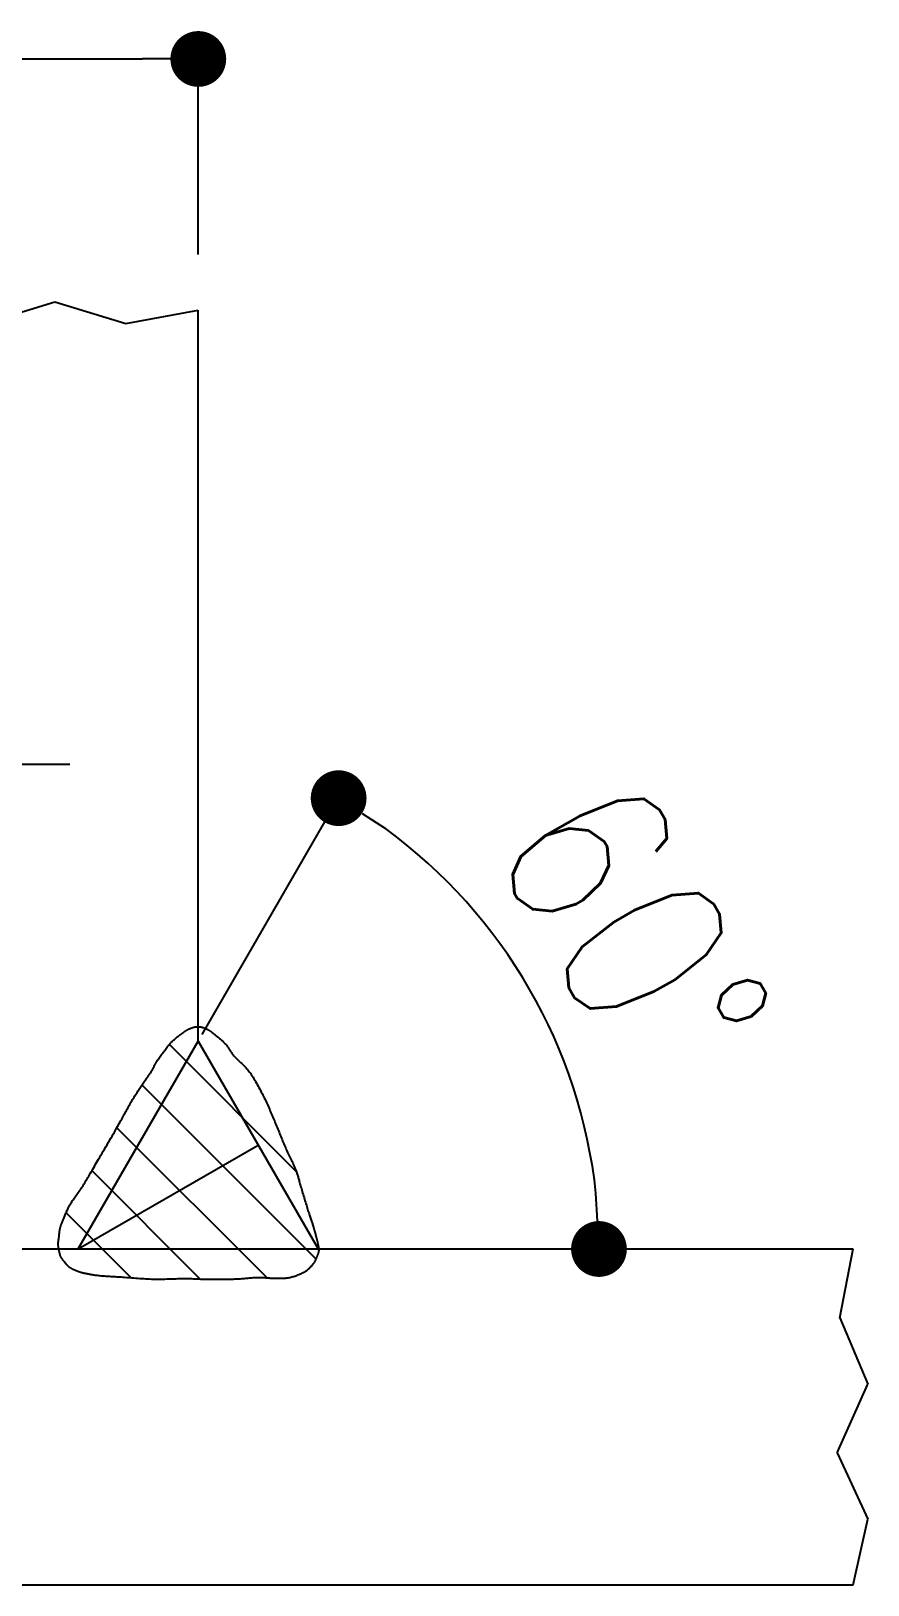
# Model space of a CAD drawing. Header units: millimetres. Extents: x 0 to 29624, y 0 to 14691.
# Drawn here: x 6422 to 6542, y 907.2 to 1130.1 of the extents above; entities that cross this region are included whole.
import ezdxf

# ---------------------------------------------------------------- set-up
doc = ezdxf.new("R2010")
doc.units = ezdxf.units.MM
doc.header["$LTSCALE"] = 5
doc.layers.get('0').update_dxf_attribs({"color": 255})
doc.layers.add('寸法', color=4, linetype='Continuous')
doc.layers.add('金物', color=142, linetype='Continuous')
doc.styles.add('04setumei', font='simplex.shx', dxfattribs={"width": 0.7, "height": 2.5, "bigfont": 'extfont2.shx'})

# ---------------------------------------------------------------- blocks, each defined once
blk = doc.blocks.new('_Dot')
at = {"color": 0, "linetype": 'ByBlock', "lineweight": -2}
blk.add_line((-0.5, 0), (-1, 0), dxfattribs=at)
at = {"color": 0, "linetype": 'ByBlock', "const_width": 0.5}
blk.add_lwpolyline([(-0.25, 0, 1), (0.25, 0, 1)], format="xyb", close=True, dxfattribs=at)

msp = doc.modelspace()

# ---------------------------------------------------------------- linework, layer by layer
at = {"layer": '寸法'}
for p, q in [((6402.346, 1126.063), (6437.973, 1126.063)), ((6445.973, 1098.012), (6445.973, 1126.063)), ((6419.555, 1024.91), (6427.555, 1024.91)), ((6446.531, 986.142), (6466.098, 1020.033)), ((6428.764, 955.368), (6445.973, 985.175)), ((6442.201, 985.117), (6442.262, 985.178)), ((6442.262, 985.178), (6442.32, 985.234)), ((6442.32, 985.234), (6442.377, 985.287)), ((6442.377, 985.287), (6442.432, 985.336)), ((6442.432, 985.336), (6442.484, 985.383)), ((6442.484, 985.383), (6442.537, 985.428)), ((6442.537, 985.428), (6442.589, 985.471)), ((6442.589, 985.471), (6442.64, 985.514)), ((6442.64, 985.514), (6442.692, 985.557)), ((6442.692, 985.557), (6442.744, 985.6)), ((6442.744, 985.6), (6442.797, 985.645)), ((6442.797, 985.645), (6442.851, 985.691)), ((6442.851, 985.691), (6442.905, 985.738)), ((6442.905, 985.738), (6442.959, 985.783)), ((6442.959, 985.783), (6443.014, 985.826)), ((6443.014, 985.826), (6443.067, 985.868)), ((6443.067, 985.868), (6443.12, 985.909)), ((6443.12, 985.909), (6443.173, 985.949)), ((6443.173, 985.949), (6443.225, 985.988)), ((6443.225, 985.988), (6443.276, 986.026)), ((6443.276, 986.026), (6443.327, 986.063)), ((6443.327, 986.063), (6443.378, 986.098)), ((6443.378, 986.098), (6443.427, 986.134)), ((6443.427, 986.134), (6443.476, 986.168)), ((6443.476, 986.168), (6443.525, 986.202)), ((6443.525, 986.202), (6443.572, 986.236)), ((6443.572, 986.236), (6443.618, 986.269)), ((6443.618, 986.269), (6443.664, 986.302)), ((6443.664, 986.302), (6443.709, 986.335)), ((6443.709, 986.335), (6443.751, 986.367)), ((6443.751, 986.367), (6443.792, 986.398)), ((6443.792, 986.398), (6443.83, 986.428)), ((6443.83, 986.428), (6443.867, 986.458)), ((6443.867, 986.458), (6443.903, 986.486)), ((6443.903, 986.486), (6443.937, 986.514)), ((6443.937, 986.514), (6443.971, 986.542)), ((6443.971, 986.542), (6444.005, 986.569)), ((6444.005, 986.569), (6444.038, 986.596)), ((6444.038, 986.596), (6444.072, 986.622)), ((6444.072, 986.622), (6444.107, 986.648)), ((6444.107, 986.648), (6444.143, 986.673)), ((6444.143, 986.673), (6444.181, 986.698)), ((6444.181, 986.698), (6444.22, 986.724)), ((6444.22, 986.724), (6444.261, 986.749)), ((6444.261, 986.749), (6444.305, 986.774)), ((6444.305, 986.774), (6444.352, 986.799)), ((6444.352, 986.799), (6444.402, 986.825)), ((6444.402, 986.825), (6444.455, 986.851)), ((6444.455, 986.851), (6444.512, 986.877)), ((6444.512, 986.877), (6444.571, 986.904)), ((6444.571, 986.904), (6444.632, 986.93)), ((6444.632, 986.93), (6444.694, 986.957)), ((6444.694, 986.957), (6444.757, 986.983)), ((6444.757, 986.983), (6444.822, 987.009)), ((6444.822, 987.009), (6444.886, 987.034)), ((6444.886, 987.034), (6444.95, 987.058)), ((6444.95, 987.058), (6445.013, 987.081)), ((6445.013, 987.081), (6445.075, 987.104)), ((6445.075, 987.104), (6445.136, 987.125)), ((6445.136, 987.125), (6445.194, 987.144)), ((6445.194, 987.144), (6445.25, 987.162)), ((6445.25, 987.162), (6445.303, 987.178)), ((6445.303, 987.178), (6445.353, 987.192)), ((6445.353, 987.192), (6445.399, 987.204)), ((6445.399, 987.204), (6445.444, 987.215)), ((6445.444, 987.215), (6445.487, 987.223)), ((6445.487, 987.223), (6445.528, 987.23)), ((6445.528, 987.23), (6445.567, 987.236)), ((6445.567, 987.236), (6445.605, 987.24)), ((6445.605, 987.24), (6445.642, 987.244)), ((6445.642, 987.244), (6445.678, 987.246)), ((6445.678, 987.246), (6445.712, 987.247)), ((6445.712, 987.247), (6445.747, 987.248)), ((6445.747, 987.248), (6445.78, 987.248)), ((6445.78, 987.248), (6445.812, 987.248)), ((6445.812, 987.248), (6445.845, 987.248)), ((6445.845, 987.248), (6445.876, 987.247)), ((6445.876, 987.247), (6445.909, 987.247)), ((6445.909, 987.247), (6445.941, 987.247)), ((6445.941, 987.247), (6445.973, 987.247)), ((6445.973, 987.247), (6446.004, 987.247)), ((6445.973, 985.175), (6463.182, 955.368)), ((6446.004, 987.247), (6446.035, 987.247)), ((6446.035, 987.247), (6446.065, 987.247)), ((6446.065, 987.247), (6446.094, 987.246)), ((6446.094, 987.246), (6446.122, 987.245)), ((6446.122, 987.245), (6446.149, 987.244)), ((6446.149, 987.244), (6446.177, 987.242)), ((6446.177, 987.242), (6446.204, 987.24)), ((6446.204, 987.24), (6446.23, 987.238)), ((6446.23, 987.238), (6446.257, 987.235)), ((6446.257, 987.235), (6446.283, 987.232)), ((6446.283, 987.232), (6446.31, 987.228)), ((6446.31, 987.228), (6446.337, 987.224)), ((6446.337, 987.224), (6446.364, 987.22)), ((6446.364, 987.22), (6446.392, 987.214)), ((6446.392, 987.214), (6446.42, 987.208)), ((6446.42, 987.208), (6446.449, 987.202)), ((6446.449, 987.202), (6446.478, 987.195)), ((6446.478, 987.195), (6446.508, 987.187)), ((6446.508, 987.187), (6446.538, 987.179)), ((6446.538, 987.179), (6446.568, 987.17)), ((6446.568, 987.17), (6446.598, 987.161)), ((6446.598, 987.161), (6446.628, 987.151)), ((6446.628, 987.151), (6446.659, 987.141)), ((6446.659, 987.141), (6446.689, 987.13)), ((6446.689, 987.13), (6446.719, 987.119)), ((6446.719, 987.119), (6446.75, 987.108)), ((6446.75, 987.108), (6446.781, 987.095)), ((6446.781, 987.095), (6446.812, 987.083)), ((6446.812, 987.083), (6446.844, 987.071)), ((6446.844, 987.071), (6446.875, 987.058)), ((6446.875, 987.058), (6446.906, 987.045)), ((6446.906, 987.045), (6446.937, 987.032)), ((6446.937, 987.032), (6446.969, 987.018)), ((6446.969, 987.018), (6447, 987.005)), ((6447, 987.005), (6447.031, 986.992)), ((6447.031, 986.992), (6447.061, 986.98)), ((6447.061, 986.98), (6447.091, 986.967)), ((6447.091, 986.967), (6447.121, 986.954)), ((6447.121, 986.954), (6447.151, 986.942)), ((6447.151, 986.942), (6447.181, 986.928)), ((6447.181, 986.928), (6447.211, 986.915)), ((6447.211, 986.915), (6447.242, 986.9)), ((6447.242, 986.9), (6447.273, 986.885)), ((6447.273, 986.885), (6447.305, 986.869)), ((6447.305, 986.869), (6447.338, 986.852)), ((6447.338, 986.852), (6447.372, 986.833)), ((6447.372, 986.833), (6447.407, 986.813)), ((6447.407, 986.813), (6447.443, 986.792)), ((6447.443, 986.792), (6447.48, 986.768)), ((6447.48, 986.768), (6447.519, 986.743)), ((6447.519, 986.743), (6447.559, 986.717)), ((6447.559, 986.717), (6447.599, 986.691)), ((6447.599, 986.691), (6447.638, 986.664)), ((6447.638, 986.664), (6447.678, 986.637)), ((6447.678, 986.637), (6447.717, 986.609)), ((6447.717, 986.609), (6447.758, 986.58)), ((6447.758, 986.58), (6447.799, 986.55)), ((6447.799, 986.55), (6447.842, 986.518)), ((6447.842, 986.518), (6447.886, 986.485)), ((6447.886, 986.485), (6447.932, 986.45)), ((6447.932, 986.45), (6447.98, 986.412)), ((6447.98, 986.412), (6448.031, 986.372)), ((6448.031, 986.372), (6448.084, 986.33)), ((6448.084, 986.33), (6448.139, 986.285)), ((6448.139, 986.285), (6448.198, 986.237)), ((6448.198, 986.237), (6448.26, 986.185)), ((6448.26, 986.185), (6448.326, 986.13)), ((6448.326, 986.13), (6448.396, 986.072)), ((6448.396, 986.072), (6448.472, 986.011)), ((6448.472, 986.011), (6448.552, 985.946)), ((6448.552, 985.946), (6448.635, 985.878)), ((6448.635, 985.878), (6448.722, 985.808)), ((6448.722, 985.808), (6448.812, 985.735)), ((6448.812, 985.735), (6448.904, 985.66)), ((6448.904, 985.66), (6448.998, 985.583)), ((6448.998, 985.583), (6449.092, 985.503)), ((6449.092, 985.503), (6449.187, 985.422)), ((6449.187, 985.422), (6449.282, 985.339)), ((6449.282, 985.339), (6449.377, 985.255)), ((6449.377, 985.255), (6449.47, 985.169)), ((6449.47, 985.169), (6449.561, 985.082)), ((6440.395, 982.817), (6440.494, 982.956)), ((6440.494, 982.956), (6440.598, 983.1)), ((6440.598, 983.1), (6440.706, 983.247)), ((6440.706, 983.247), (6440.816, 983.396)), ((6440.816, 983.396), (6440.927, 983.546)), ((6440.927, 983.546), (6441.04, 983.695)), ((6441.04, 983.695), (6441.152, 983.843)), ((6441.152, 983.843), (6441.263, 983.988)), ((6441.263, 983.988), (6441.372, 984.129)), ((6441.372, 984.129), (6441.477, 984.264)), ((6441.477, 984.264), (6441.579, 984.393)), ((6441.579, 984.393), (6441.676, 984.513)), ((6441.676, 984.513), (6441.767, 984.625)), ((6441.767, 984.625), (6441.85, 984.726)), ((6441.83, 984.702), (6460.027, 966.505)), ((6441.85, 984.726), (6441.928, 984.818)), ((6441.928, 984.818), (6442.002, 984.902)), ((6442.002, 984.902), (6442.071, 984.98)), ((6442.071, 984.98), (6442.138, 985.051)), ((6442.138, 985.051), (6442.201, 985.117)), ((6449.561, 985.082), (6449.65, 984.994)), ((6449.65, 984.994), (6449.736, 984.905)), ((6449.736, 984.905), (6449.82, 984.816)), ((6449.82, 984.816), (6449.898, 984.726)), ((6449.898, 984.726), (6449.972, 984.635)), ((6449.972, 984.635), (6450.042, 984.543)), ((6450.042, 984.543), (6450.11, 984.45)), ((6450.11, 984.45), (6450.176, 984.356)), ((6450.176, 984.356), (6450.24, 984.26)), ((6450.24, 984.26), (6450.304, 984.163)), ((6450.304, 984.163), (6450.367, 984.064)), ((6450.367, 984.064), (6450.432, 983.964)), ((6450.432, 983.964), (6450.498, 983.862)), ((6450.498, 983.862), (6450.567, 983.757)), ((6450.567, 983.757), (6450.639, 983.651)), ((6450.639, 983.651), (6450.715, 983.542)), ((6450.715, 983.542), (6450.796, 983.431)), ((6450.796, 983.431), (6450.882, 983.318)), ((6450.882, 983.318), (6450.975, 983.202)), ((6450.975, 983.202), (6451.074, 983.084)), ((6451.074, 983.084), (6451.18, 982.964)), ((6451.18, 982.964), (6451.294, 982.843)), ((6439.14, 980.658), (6439.21, 980.762)), ((6439.21, 980.762), (6439.277, 980.867)), ((6439.277, 980.867), (6439.34, 980.969)), ((6439.34, 980.969), (6439.397, 981.066)), ((6439.397, 981.066), (6439.45, 981.159)), ((6439.45, 981.159), (6439.497, 981.249)), ((6439.497, 981.249), (6439.542, 981.337)), ((6439.542, 981.337), (6439.584, 981.423)), ((6439.584, 981.423), (6439.625, 981.508)), ((6439.625, 981.508), (6439.666, 981.591)), ((6439.666, 981.591), (6439.705, 981.676)), ((6439.705, 981.676), (6439.747, 981.761)), ((6439.747, 981.761), (6439.79, 981.848)), ((6439.79, 981.848), (6439.836, 981.937)), ((6439.836, 981.937), (6439.885, 982.028)), ((6439.885, 982.028), (6439.939, 982.124)), ((6439.939, 982.124), (6439.998, 982.224)), ((6439.998, 982.224), (6440.063, 982.329)), ((6440.063, 982.329), (6440.135, 982.439)), ((6440.135, 982.439), (6440.215, 982.557)), ((6440.215, 982.557), (6440.302, 982.683)), ((6440.302, 982.683), (6440.395, 982.817)), ((6451.294, 982.843), (6451.414, 982.722)), ((6451.414, 982.722), (6451.539, 982.599)), ((6451.539, 982.599), (6451.669, 982.475)), ((6451.669, 982.475), (6451.803, 982.349)), ((6451.803, 982.349), (6451.94, 982.22)), ((6451.94, 982.22), (6452.08, 982.09)), ((6452.08, 982.09), (6452.221, 981.956)), ((6452.221, 981.956), (6452.363, 981.819)), ((6452.363, 981.819), (6452.506, 981.678)), ((6452.506, 981.678), (6452.647, 981.534)), ((6452.647, 981.534), (6452.788, 981.385)), ((6452.788, 981.385), (6452.926, 981.231)), ((6452.926, 981.231), (6453.062, 981.073)), ((6453.062, 981.073), (6453.194, 980.91)), ((6453.194, 980.91), (6453.322, 980.741)), ((6453.322, 980.741), (6453.447, 980.565)), ((6437.502, 978.298), (6437.601, 978.452)), ((6437.601, 978.452), (6437.699, 978.601)), ((6437.699, 978.601), (6437.795, 978.747)), ((6437.795, 978.747), (6437.889, 978.889)), ((6437.889, 978.889), (6437.981, 979.027)), ((6437.896, 978.901), (6462.876, 953.921)), ((6437.981, 979.027), (6438.072, 979.161)), ((6438.072, 979.161), (6438.162, 979.292)), ((6438.162, 979.292), (6438.252, 979.419)), ((6438.252, 979.419), (6438.34, 979.542)), ((6438.34, 979.542), (6438.427, 979.663)), ((6438.427, 979.663), (6438.512, 979.781)), ((6438.512, 979.781), (6438.597, 979.897)), ((6438.597, 979.897), (6438.68, 980.01)), ((6438.68, 980.01), (6438.761, 980.121)), ((6438.761, 980.121), (6438.841, 980.231)), ((6438.841, 980.231), (6438.919, 980.339)), ((6438.919, 980.339), (6438.994, 980.446)), ((6438.994, 980.446), (6439.068, 980.552)), ((6439.068, 980.552), (6439.14, 980.658)), ((6453.447, 980.565), (6453.572, 980.383)), ((6453.572, 980.383), (6453.697, 980.194)), ((6453.697, 980.194), (6453.821, 979.999)), ((6453.821, 979.999), (6453.944, 979.799)), ((6453.944, 979.799), (6454.067, 979.595)), ((6454.067, 979.595), (6454.189, 979.387)), ((6454.189, 979.387), (6454.31, 979.176)), ((6454.31, 979.176), (6454.43, 978.962)), ((6454.43, 978.962), (6454.549, 978.747)), ((6454.549, 978.747), (6454.666, 978.53)), ((6454.666, 978.53), (6454.783, 978.313)), ((6436.14, 976.106), (6436.243, 976.282)), ((6436.243, 976.282), (6436.347, 976.457)), ((6436.347, 976.457), (6436.453, 976.632)), ((6436.453, 976.632), (6436.559, 976.806)), ((6436.559, 976.806), (6436.665, 976.979)), ((6436.665, 976.979), (6436.771, 977.15)), ((6436.771, 977.15), (6436.878, 977.321)), ((6436.878, 977.321), (6436.984, 977.489)), ((6436.984, 977.489), (6437.089, 977.656)), ((6437.089, 977.656), (6437.194, 977.821)), ((6437.194, 977.821), (6437.298, 977.983)), ((6437.298, 977.983), (6437.401, 978.142)), ((6437.401, 978.142), (6437.502, 978.298)), ((6454.783, 978.313), (6454.897, 978.096)), ((6454.897, 978.096), (6455.01, 977.879)), ((6455.01, 977.879), (6455.121, 977.664)), ((6455.121, 977.664), (6455.23, 977.451)), ((6455.23, 977.451), (6455.337, 977.24)), ((6455.337, 977.24), (6455.442, 977.031)), ((6455.442, 977.031), (6455.544, 976.821)), ((6455.544, 976.821), (6455.645, 976.61)), ((6455.645, 976.61), (6455.743, 976.399)), ((6455.743, 976.399), (6455.84, 976.187)), ((6434.878, 973.803), (6434.986, 974.002)), ((6434.986, 974.002), (6435.09, 974.194)), ((6435.09, 974.194), (6435.189, 974.38)), ((6435.189, 974.38), (6435.287, 974.561)), ((6435.287, 974.561), (6435.381, 974.738)), ((6435.381, 974.738), (6435.474, 974.912)), ((6435.474, 974.912), (6435.567, 975.084)), ((6435.567, 975.084), (6435.659, 975.254)), ((6435.659, 975.254), (6435.751, 975.423)), ((6435.751, 975.423), (6435.845, 975.591)), ((6435.845, 975.591), (6435.941, 975.761)), ((6435.941, 975.761), (6436.038, 975.933)), ((6436.038, 975.933), (6436.14, 976.106)), ((6455.84, 976.187), (6455.934, 975.975)), ((6455.934, 975.975), (6456.028, 975.762)), ((6456.028, 975.762), (6456.12, 975.55)), ((6456.12, 975.55), (6456.211, 975.337)), ((6456.211, 975.337), (6456.302, 975.124)), ((6456.302, 975.124), (6456.392, 974.911)), ((6456.392, 974.911), (6456.481, 974.697)), ((6456.481, 974.697), (6456.57, 974.484)), ((6456.57, 974.484), (6456.659, 974.271)), ((6456.659, 974.271), (6456.749, 974.058)), ((6456.749, 974.058), (6456.838, 973.846)), ((6433.605, 971.56), (6433.776, 971.856)), ((6433.776, 971.856), (6433.941, 972.142)), ((6433.941, 972.142), (6434.1, 972.417)), ((6434.1, 972.417), (6434.249, 972.679)), ((6434.249, 972.679), (6434.39, 972.926)), ((6434.298, 972.765), (6455.825, 951.237)), ((6434.39, 972.926), (6434.522, 973.159)), ((6434.522, 973.159), (6434.647, 973.383)), ((6434.647, 973.383), (6434.766, 973.597)), ((6434.766, 973.597), (6434.878, 973.803)), ((6456.838, 973.846), (6456.929, 973.633)), ((6456.929, 973.633), (6457.019, 973.42)), ((6457.019, 973.42), (6457.108, 973.206)), ((6457.108, 973.206), (6457.197, 972.991)), ((6457.197, 972.991), (6457.285, 972.776)), ((6457.285, 972.776), (6457.373, 972.559)), ((6457.373, 972.559), (6457.46, 972.343)), ((6457.46, 972.343), (6457.548, 972.127)), ((6457.548, 972.127), (6457.635, 971.911)), ((6457.635, 971.911), (6457.721, 971.696)), ((6428.764, 955.368), (6454.577, 970.272)), ((6432.346, 969.395), (6432.524, 969.701)), ((6432.524, 969.701), (6432.705, 970.012)), ((6432.705, 970.012), (6432.888, 970.324)), ((6432.888, 970.324), (6433.07, 970.638)), ((6433.07, 970.638), (6433.251, 970.95)), ((6433.251, 970.95), (6433.43, 971.258)), ((6433.43, 971.258), (6433.605, 971.56)), ((6457.721, 971.696), (6457.807, 971.481)), ((6457.807, 971.481), (6457.894, 971.268)), ((6457.894, 971.268), (6457.98, 971.056)), ((6457.98, 971.056), (6458.066, 970.846)), ((6458.066, 970.846), (6458.153, 970.637)), ((6458.153, 970.637), (6458.24, 970.431)), ((6458.24, 970.431), (6458.327, 970.227)), ((6458.327, 970.227), (6458.413, 970.026)), ((6458.413, 970.026), (6458.502, 969.827)), ((6458.502, 969.827), (6458.593, 969.628)), ((6458.593, 969.628), (6458.685, 969.43)), ((6431.113, 967.283), (6431.247, 967.514)), ((6431.247, 967.514), (6431.385, 967.752)), ((6431.385, 967.752), (6431.528, 967.996)), ((6431.528, 967.996), (6431.677, 968.252)), ((6431.677, 968.252), (6431.835, 968.521)), ((6431.835, 968.521), (6432, 968.803)), ((6432, 968.803), (6432.17, 969.095)), ((6432.17, 969.095), (6432.346, 969.395)), ((6458.685, 969.43), (6458.779, 969.232)), ((6458.779, 969.232), (6458.873, 969.036)), ((6458.873, 969.036), (6458.968, 968.842)), ((6458.968, 968.842), (6459.062, 968.648)), ((6459.062, 968.648), (6459.156, 968.457)), ((6459.156, 968.457), (6459.249, 968.267)), ((6459.249, 968.267), (6459.34, 968.08)), ((6459.34, 968.08), (6459.43, 967.895)), ((6459.43, 967.895), (6459.516, 967.712)), ((6459.516, 967.712), (6459.6, 967.532)), ((6459.6, 967.532), (6459.681, 967.355)), ((6459.681, 967.355), (6459.758, 967.182)), ((6429.801, 965.047), (6429.913, 965.233)), ((6429.913, 965.233), (6430.027, 965.422)), ((6430.027, 965.422), (6430.14, 965.613)), ((6430.14, 965.613), (6430.255, 965.807)), ((6430.255, 965.807), (6430.371, 966.005)), ((6430.371, 966.005), (6430.488, 966.207)), ((6430.488, 966.207), (6430.608, 966.412)), ((6430.608, 966.412), (6430.73, 966.622)), ((6430.721, 966.607), (6446.264, 951.064)), ((6430.73, 966.622), (6430.854, 966.837)), ((6430.854, 966.837), (6430.981, 967.057)), ((6430.981, 967.057), (6431.113, 967.283)), ((6459.758, 967.182), (6459.831, 967.011)), ((6459.831, 967.011), (6459.899, 966.844)), ((6459.899, 966.844), (6459.961, 966.683)), ((6459.961, 966.683), (6460.018, 966.529)), ((6460.018, 966.529), (6460.07, 966.382)), ((6460.07, 966.382), (6460.118, 966.241)), ((6460.118, 966.241), (6460.162, 966.104)), ((6460.162, 966.104), (6460.203, 965.97)), ((6460.203, 965.97), (6460.242, 965.839)), ((6460.242, 965.839), (6460.279, 965.709)), ((6460.279, 965.709), (6460.315, 965.578)), ((6460.315, 965.578), (6460.35, 965.447)), ((6460.35, 965.447), (6460.386, 965.313)), ((6460.386, 965.313), (6460.423, 965.177)), ((6460.423, 965.177), (6460.461, 965.035)), ((6428.212, 962.713), (6428.319, 962.863)), ((6428.319, 962.863), (6428.429, 963.015)), ((6428.429, 963.015), (6428.54, 963.168)), ((6428.54, 963.168), (6428.653, 963.323)), ((6428.653, 963.323), (6428.767, 963.481)), ((6428.767, 963.481), (6428.882, 963.642)), ((6428.882, 963.642), (6428.998, 963.806)), ((6428.998, 963.806), (6429.114, 963.973)), ((6429.114, 963.973), (6429.23, 964.144)), ((6429.23, 964.144), (6429.346, 964.319)), ((6429.346, 964.319), (6429.461, 964.498)), ((6429.461, 964.498), (6429.575, 964.68)), ((6429.575, 964.68), (6429.688, 964.863)), ((6429.688, 964.863), (6429.801, 965.047)), ((6460.461, 965.035), (6460.501, 964.888)), ((6460.501, 964.888), (6460.544, 964.735)), ((6460.544, 964.735), (6460.591, 964.574)), ((6460.591, 964.574), (6460.641, 964.404)), ((6460.641, 964.404), (6460.696, 964.224)), ((6460.696, 964.224), (6460.753, 964.034)), ((6460.753, 964.034), (6460.813, 963.835)), ((6460.813, 963.835), (6460.875, 963.629)), ((6460.875, 963.629), (6460.939, 963.418)), ((6460.939, 963.418), (6461.004, 963.202)), ((6461.004, 963.202), (6461.07, 962.982)), ((6461.07, 962.982), (6461.137, 962.761)), ((6427, 960.523), (6427.06, 960.664)), ((6427.06, 960.664), (6427.122, 960.807)), ((6427.122, 960.807), (6427.187, 960.951)), ((6427.187, 960.951), (6427.254, 961.097)), ((6427.254, 961.097), (6427.324, 961.244)), ((6427.324, 961.244), (6427.398, 961.392)), ((6427.398, 961.392), (6427.474, 961.539)), ((6427.474, 961.539), (6427.553, 961.687)), ((6427.553, 961.687), (6427.636, 961.833)), ((6427.636, 961.833), (6427.722, 961.979)), ((6427.722, 961.979), (6427.813, 962.125)), ((6427.813, 962.125), (6427.908, 962.271)), ((6427.908, 962.271), (6428.006, 962.418)), ((6428.006, 962.418), (6428.108, 962.565)), ((6428.108, 962.565), (6428.212, 962.713)), ((6461.137, 962.761), (6461.203, 962.539)), ((6461.203, 962.539), (6461.27, 962.318)), ((6461.27, 962.318), (6461.336, 962.098)), ((6461.336, 962.098), (6461.402, 961.883)), ((6461.402, 961.883), (6461.466, 961.672)), ((6461.466, 961.672), (6461.528, 961.467)), ((6461.528, 961.467), (6461.589, 961.27)), ((6461.589, 961.27), (6461.647, 961.081)), ((6461.647, 961.081), (6461.702, 960.903)), ((6461.702, 960.903), (6461.756, 960.732)), ((6461.756, 960.732), (6461.809, 960.565)), ((6426.167, 958.336), (6426.184, 958.404)), ((6426.184, 958.404), (6426.203, 958.47)), ((6426.203, 958.47), (6426.221, 958.535)), ((6426.221, 958.535), (6426.241, 958.599)), ((6426.241, 958.599), (6426.261, 958.664)), ((6426.261, 958.664), (6426.282, 958.728)), ((6426.282, 958.728), (6426.305, 958.794)), ((6426.305, 958.794), (6426.329, 958.861)), ((6426.329, 958.861), (6426.355, 958.931)), ((6426.355, 958.931), (6426.382, 959.003)), ((6426.382, 959.003), (6426.412, 959.079)), ((6426.412, 959.079), (6426.443, 959.158)), ((6426.443, 959.158), (6426.477, 959.243)), ((6426.477, 959.243), (6426.514, 959.332)), ((6426.514, 959.332), (6426.553, 959.427)), ((6426.553, 959.427), (6426.595, 959.529)), ((6426.595, 959.529), (6426.64, 959.636)), ((6426.64, 959.636), (6426.686, 959.75)), ((6426.686, 959.75), (6426.733, 959.869)), ((6426.733, 959.869), (6426.783, 959.992)), ((6426.783, 959.992), (6426.834, 960.119)), ((6426.834, 960.119), (6426.887, 960.251)), ((6426.887, 960.251), (6426.942, 960.385)), ((6426.942, 960.385), (6427, 960.523)), ((6427.021, 960.572), (6436.347, 951.246)), ((6461.809, 960.565), (6461.861, 960.401)), ((6461.861, 960.401), (6461.913, 960.242)), ((6461.913, 960.242), (6461.963, 960.087)), ((6461.963, 960.087), (6462.013, 959.935)), ((6462.013, 959.935), (6462.061, 959.787)), ((6462.061, 959.787), (6462.109, 959.643)), ((6462.109, 959.643), (6462.155, 959.503)), ((6462.155, 959.503), (6462.201, 959.367)), ((6462.201, 959.367), (6462.244, 959.235)), ((6462.244, 959.235), (6462.287, 959.107)), ((6462.287, 959.107), (6462.327, 958.982)), ((6462.327, 958.982), (6462.367, 958.861)), ((6462.367, 958.861), (6462.405, 958.744)), ((6462.405, 958.744), (6462.44, 958.631)), ((6462.44, 958.631), (6462.475, 958.521)), ((6462.475, 958.521), (6462.506, 958.418)), ((6462.506, 958.418), (6462.536, 958.32)), ((6425.874, 956.153), (6425.883, 956.228)), ((6425.883, 956.228), (6425.892, 956.304)), ((6425.892, 956.304), (6425.902, 956.382)), ((6425.902, 956.382), (6425.913, 956.46)), ((6425.913, 956.46), (6425.925, 956.538)), ((6425.925, 956.538), (6425.936, 956.617)), ((6425.936, 956.617), (6425.948, 956.696)), ((6425.948, 956.696), (6425.959, 956.774)), ((6425.959, 956.774), (6425.971, 956.851)), ((6425.971, 956.851), (6425.981, 956.928)), ((6425.981, 956.928), (6425.992, 957.002)), ((6425.992, 957.002), (6426.001, 957.076)), ((6426.001, 957.076), (6426.009, 957.147)), ((6426.009, 957.147), (6426.016, 957.219)), ((6426.016, 957.219), (6426.023, 957.289)), ((6426.023, 957.289), (6426.029, 957.359)), ((6426.029, 957.359), (6426.035, 957.429)), ((6426.035, 957.429), (6426.041, 957.498)), ((6426.041, 957.498), (6426.047, 957.567)), ((6426.047, 957.567), (6426.053, 957.636)), ((6426.053, 957.636), (6426.06, 957.705)), ((6426.06, 957.705), (6426.067, 957.774)), ((6426.067, 957.774), (6426.075, 957.843)), ((6426.075, 957.843), (6426.084, 957.912)), ((6426.084, 957.912), (6426.094, 957.981)), ((6426.094, 957.981), (6426.105, 958.052)), ((6426.105, 958.052), (6426.118, 958.122)), ((6426.118, 958.122), (6426.133, 958.193)), ((6426.133, 958.193), (6426.149, 958.265)), ((6426.149, 958.265), (6426.167, 958.336)), ((6462.536, 958.32), (6462.563, 958.228)), ((6462.563, 958.228), (6462.588, 958.142)), ((6462.588, 958.142), (6462.612, 958.06)), ((6462.612, 958.06), (6462.634, 957.983)), ((6462.634, 957.983), (6462.655, 957.909)), ((6462.655, 957.909), (6462.674, 957.839)), ((6462.674, 957.839), (6462.693, 957.77)), ((6462.693, 957.77), (6462.71, 957.704)), ((6462.71, 957.704), (6462.728, 957.639)), ((6462.728, 957.639), (6462.745, 957.575)), ((6462.745, 957.575), (6462.761, 957.511)), ((6462.761, 957.511), (6462.778, 957.447)), ((6462.778, 957.447), (6462.795, 957.382)), ((6462.795, 957.382), (6462.812, 957.316)), ((6462.812, 957.316), (6462.83, 957.247)), ((6462.83, 957.247), (6462.848, 957.177)), ((6462.848, 957.177), (6462.866, 957.108)), ((6462.866, 957.108), (6462.884, 957.039)), ((6462.884, 957.039), (6462.901, 956.97)), ((6462.901, 956.97), (6462.918, 956.902)), ((6462.918, 956.902), (6462.935, 956.834)), ((6462.935, 956.834), (6462.952, 956.767)), ((6462.952, 956.767), (6462.968, 956.7)), ((6462.968, 956.7), (6462.984, 956.635)), ((6462.984, 956.635), (6462.999, 956.57)), ((6462.999, 956.57), (6463.015, 956.506)), ((6463.015, 956.506), (6463.03, 956.444)), ((6463.03, 956.444), (6463.044, 956.382)), ((6463.044, 956.382), (6463.058, 956.322)), ((6463.058, 956.322), (6463.072, 956.264)), ((6463.072, 956.264), (6463.084, 956.206)), ((6463.084, 956.206), (6463.097, 956.151)), ((6425.852, 955.812), (6425.853, 955.875)), ((6425.852, 955.812), (6425.853, 955.752)), ((6425.853, 955.875), (6425.856, 955.941)), ((6425.853, 955.752), (6425.855, 955.695)), ((6425.855, 955.695), (6425.859, 955.64)), ((6425.856, 955.941), (6425.86, 956.009)), ((6425.859, 955.64), (6425.865, 955.587)), ((6425.86, 956.009), (6425.867, 956.08)), ((6425.865, 955.587), (6425.872, 955.537)), ((6425.867, 956.08), (6425.874, 956.153)), ((6425.872, 955.537), (6425.88, 955.488)), ((6425.88, 955.488), (6425.888, 955.44)), ((6425.888, 955.44), (6425.898, 955.393)), ((6425.898, 955.393), (6425.908, 955.348)), ((6425.908, 955.348), (6425.919, 955.303)), ((6425.919, 955.303), (6425.931, 955.259)), ((6425.931, 955.259), (6425.942, 955.216)), ((6425.942, 955.216), (6425.954, 955.172)), ((6425.954, 955.172), (6425.966, 955.128)), ((6425.966, 955.128), (6425.978, 955.084)), ((6425.978, 955.084), (6425.989, 955.04)), ((6425.989, 955.04), (6426.001, 954.994)), ((6426.001, 954.994), (6426.011, 954.949)), ((6426.011, 954.949), (6426.021, 954.904)), ((6426.021, 954.904), (6426.03, 954.861)), ((6426.03, 954.861), (6426.039, 954.818)), ((6426.039, 954.818), (6426.047, 954.775)), ((6426.047, 954.775), (6426.056, 954.732)), ((6426.056, 954.732), (6426.065, 954.69)), ((6426.065, 954.69), (6426.075, 954.648)), ((6426.075, 954.648), (6426.085, 954.606)), ((6426.085, 954.606), (6426.097, 954.564)), ((6426.097, 954.564), (6426.109, 954.521)), ((6426.109, 954.521), (6426.123, 954.478)), ((6426.123, 954.478), (6426.139, 954.435)), ((6426.139, 954.435), (6426.157, 954.39)), ((6426.157, 954.39), (6426.176, 954.345)), ((6426.176, 954.345), (6426.199, 954.299)), ((6426.199, 954.299), (6426.223, 954.251)), ((6426.223, 954.251), (6426.252, 954.202)), ((6426.252, 954.202), (6426.282, 954.151)), ((6426.282, 954.151), (6426.316, 954.099)), ((6426.316, 954.099), (6426.352, 954.045)), ((6426.352, 954.045), (6426.39, 953.99)), ((6426.39, 953.99), (6426.43, 953.935)), ((6426.43, 953.935), (6426.471, 953.88)), ((6462.869, 953.905), (6462.89, 953.958)), ((6462.89, 953.958), (6462.91, 954.01)), ((6462.91, 954.01), (6462.929, 954.061)), ((6462.929, 954.061), (6462.949, 954.11)), ((6462.949, 954.11), (6462.968, 954.159)), ((6462.968, 954.159), (6462.987, 954.207)), ((6462.987, 954.207), (6463.007, 954.254)), ((6463.007, 954.254), (6463.028, 954.3)), ((6463.028, 954.3), (6463.048, 954.344)), ((6463.048, 954.344), (6463.066, 954.388)), ((6463.066, 954.388), (6463.084, 954.43)), ((6463.084, 954.43), (6463.102, 954.471)), ((6463.097, 956.151), (6463.109, 956.096)), ((6463.102, 954.471), (6463.118, 954.511)), ((6463.109, 956.096), (6463.12, 956.043)), ((6463.118, 954.511), (6463.133, 954.551)), ((6463.12, 956.043), (6463.132, 955.991)), ((6463.132, 955.991), (6463.143, 955.941)), ((6463.133, 954.551), (6463.148, 954.589)), ((6463.143, 955.941), (6463.154, 955.891)), ((6463.148, 954.589), (6463.162, 954.627)), ((6463.154, 955.891), (6463.163, 955.843)), ((6463.162, 954.627), (6463.176, 954.664)), ((6463.163, 955.843), (6463.174, 955.795)), ((6463.174, 955.795), (6463.183, 955.749)), ((6463.176, 954.664), (6463.188, 954.7)), ((6463.183, 955.749), (6463.192, 955.704)), ((6463.188, 954.7), (6463.199, 954.736)), ((6463.192, 955.704), (6463.2, 955.66)), ((6463.199, 954.736), (6463.21, 954.77)), ((6463.2, 955.66), (6463.208, 955.617)), ((6463.208, 955.617), (6463.216, 955.575)), ((6463.21, 954.77), (6463.22, 954.805)), ((6463.216, 955.575), (6463.223, 955.534)), ((6463.22, 954.805), (6463.229, 954.839)), ((6463.223, 955.534), (6463.229, 955.494)), ((6463.229, 955.494), (6463.235, 955.455)), ((6463.229, 954.839), (6463.237, 954.873)), ((6463.235, 955.455), (6463.24, 955.417)), ((6463.237, 954.873), (6463.245, 954.906)), ((6463.24, 955.417), (6463.245, 955.38)), ((6463.245, 955.38), (6463.249, 955.345)), ((6463.245, 954.906), (6463.251, 954.938)), ((6463.249, 955.345), (6463.253, 955.312)), ((6463.251, 954.938), (6463.257, 954.968)), ((6463.253, 955.312), (6463.257, 955.281)), ((6463.257, 955.281), (6463.26, 955.252)), ((6463.257, 954.968), (6463.261, 954.997)), ((6463.26, 955.252), (6463.263, 955.224)), ((6463.261, 954.997), (6463.264, 955.023)), ((6463.263, 955.224), (6463.265, 955.198)), ((6463.264, 955.023), (6463.267, 955.049)), ((6463.265, 955.198), (6463.267, 955.173)), ((6463.267, 955.173), (6463.268, 955.148)), ((6463.267, 955.049), (6463.268, 955.075)), ((6463.268, 955.148), (6463.269, 955.123)), ((6463.268, 955.075), (6463.269, 955.099)), ((6463.269, 955.099), (6463.269, 955.123)), ((6426.471, 953.88), (6426.514, 953.824)), ((6426.514, 953.824), (6426.557, 953.768)), ((6426.557, 953.768), (6426.6, 953.712)), ((6426.6, 953.712), (6426.644, 953.658)), ((6426.644, 953.658), (6426.688, 953.604)), ((6426.688, 953.604), (6426.731, 953.552)), ((6426.731, 953.552), (6426.773, 953.5)), ((6426.773, 953.5), (6426.815, 953.451)), ((6426.815, 953.451), (6426.855, 953.404)), ((6426.855, 953.404), (6426.893, 953.359)), ((6426.893, 953.359), (6426.929, 953.316)), ((6426.929, 953.316), (6426.964, 953.275)), ((6426.964, 953.275), (6426.998, 953.234)), ((6426.998, 953.234), (6427.031, 953.195)), ((6427.031, 953.195), (6427.064, 953.158)), ((6427.064, 953.158), (6427.096, 953.121)), ((6427.096, 953.121), (6427.128, 953.085)), ((6427.128, 953.085), (6427.16, 953.051)), ((6427.16, 953.051), (6427.192, 953.017)), ((6427.192, 953.017), (6427.225, 952.984)), ((6427.225, 952.984), (6427.259, 952.951)), ((6427.259, 952.951), (6427.293, 952.919)), ((6427.293, 952.919), (6427.328, 952.888)), ((6427.328, 952.888), (6427.366, 952.856)), ((6427.366, 952.856), (6427.404, 952.826)), ((6427.404, 952.826), (6427.445, 952.795)), ((6427.445, 952.795), (6427.487, 952.764)), ((6427.487, 952.764), (6427.531, 952.734)), ((6427.531, 952.734), (6427.577, 952.705)), ((6427.577, 952.705), (6427.624, 952.676)), ((6427.624, 952.676), (6427.672, 952.648)), ((6427.672, 952.648), (6427.721, 952.62)), ((6427.721, 952.62), (6427.771, 952.593)), ((6427.771, 952.593), (6427.822, 952.566)), ((6427.822, 952.566), (6427.874, 952.54)), ((6427.874, 952.54), (6427.928, 952.514)), ((6427.928, 952.514), (6427.981, 952.489)), ((6427.981, 952.489), (6428.036, 952.464)), ((6428.036, 952.464), (6428.092, 952.439)), ((6428.092, 952.439), (6428.148, 952.415)), ((6428.148, 952.415), (6428.205, 952.391)), ((6428.205, 952.391), (6428.262, 952.367)), ((6428.262, 952.367), (6428.321, 952.342)), ((6428.321, 952.342), (6428.379, 952.318)), ((6428.379, 952.318), (6428.437, 952.294)), ((6428.437, 952.294), (6428.494, 952.271)), ((6428.494, 952.271), (6428.549, 952.248)), ((6428.549, 952.248), (6428.604, 952.226)), ((6428.604, 952.226), (6428.659, 952.203)), ((6428.659, 952.203), (6428.714, 952.182)), ((6428.714, 952.182), (6428.771, 952.16)), ((6428.771, 952.16), (6428.828, 952.138)), ((6428.828, 952.138), (6428.888, 952.117)), ((6428.888, 952.117), (6428.95, 952.096)), ((6428.95, 952.096), (6429.015, 952.075)), ((6429.015, 952.075), (6429.083, 952.054)), ((6429.083, 952.054), (6429.156, 952.032)), ((6429.156, 952.032), (6429.233, 952.011)), ((6429.233, 952.011), (6429.314, 951.99)), ((6429.314, 951.99), (6429.401, 951.968)), ((6429.401, 951.968), (6429.494, 951.946)), ((6429.494, 951.946), (6429.592, 951.924)), ((6429.592, 951.924), (6429.693, 951.902)), ((6429.693, 951.902), (6429.798, 951.879)), ((6429.798, 951.879), (6429.907, 951.856)), ((6429.907, 951.856), (6430.018, 951.833)), ((6430.018, 951.833), (6430.133, 951.809)), ((6430.133, 951.809), (6430.252, 951.786)), ((6430.252, 951.786), (6430.375, 951.763)), ((6430.375, 951.763), (6430.501, 951.74)), ((6430.501, 951.74), (6430.631, 951.717)), ((6430.631, 951.717), (6430.765, 951.695)), ((6460.231, 951.642), (6460.367, 951.698)), ((6460.367, 951.698), (6460.501, 951.755)), ((6460.501, 951.755), (6460.632, 951.813)), ((6460.632, 951.813), (6460.76, 951.873)), ((6460.76, 951.873), (6460.884, 951.933)), ((6460.884, 951.933), (6461.003, 951.994)), ((6461.003, 951.994), (6461.118, 952.054)), ((6461.118, 952.054), (6461.227, 952.115)), ((6461.227, 952.115), (6461.331, 952.175)), ((6461.331, 952.175), (6461.43, 952.237)), ((6461.43, 952.237), (6461.524, 952.3)), ((6461.524, 952.3), (6461.614, 952.366)), ((6461.614, 952.366), (6461.7, 952.433)), ((6461.7, 952.433), (6461.783, 952.502)), ((6461.783, 952.502), (6461.862, 952.572)), ((6461.862, 952.572), (6461.937, 952.643)), ((6461.937, 952.643), (6462.01, 952.715)), ((6462.01, 952.715), (6462.08, 952.787)), ((6462.08, 952.787), (6462.146, 952.858)), ((6462.146, 952.858), (6462.21, 952.929)), ((6462.21, 952.929), (6462.271, 953)), ((6462.271, 953), (6462.329, 953.069)), ((6462.329, 953.069), (6462.386, 953.137)), ((6462.386, 953.137), (6462.44, 953.204)), ((6462.44, 953.204), (6462.492, 953.269)), ((6462.492, 953.269), (6462.542, 953.331)), ((6462.542, 953.331), (6462.589, 953.392)), ((6462.589, 953.392), (6462.632, 953.452)), ((6462.632, 953.452), (6462.672, 953.511)), ((6462.672, 953.511), (6462.708, 953.57)), ((6462.708, 953.57), (6462.741, 953.628)), ((6462.741, 953.628), (6462.771, 953.685)), ((6462.771, 953.685), (6462.798, 953.741)), ((6462.798, 953.741), (6462.824, 953.797)), ((6462.824, 953.797), (6462.847, 953.851)), ((6462.847, 953.851), (6462.869, 953.905)), ((6430.765, 951.695), (6430.903, 951.673)), ((6430.903, 951.673), (6431.044, 951.652)), ((6431.044, 951.652), (6431.19, 951.632)), ((6431.19, 951.632), (6431.339, 951.612)), ((6431.339, 951.612), (6431.493, 951.593)), ((6431.493, 951.593), (6431.65, 951.575)), ((6431.65, 951.575), (6431.811, 951.558)), ((6431.811, 951.558), (6431.976, 951.542)), ((6431.976, 951.542), (6432.143, 951.528)), ((6432.143, 951.528), (6432.315, 951.514)), ((6432.315, 951.514), (6432.49, 951.501)), ((6432.49, 951.501), (6432.668, 951.488)), ((6432.668, 951.488), (6432.851, 951.476)), ((6432.851, 951.476), (6433.037, 951.464)), ((6433.037, 951.464), (6433.228, 951.453)), ((6433.228, 951.453), (6433.423, 951.442)), ((6433.423, 951.442), (6433.623, 951.43)), ((6433.623, 951.43), (6433.827, 951.418)), ((6433.827, 951.418), (6434.036, 951.406)), ((6434.036, 951.406), (6434.249, 951.394)), ((6434.249, 951.394), (6434.468, 951.381)), ((6434.468, 951.381), (6434.692, 951.367)), ((6434.692, 951.367), (6434.921, 951.352)), ((6434.921, 951.352), (6435.157, 951.336)), ((6435.157, 951.336), (6435.402, 951.318)), ((6435.402, 951.318), (6435.655, 951.299)), ((6435.655, 951.299), (6435.915, 951.279)), ((6435.915, 951.279), (6436.181, 951.259)), ((6436.181, 951.259), (6436.452, 951.237)), ((6436.452, 951.237), (6436.727, 951.216)), ((6436.727, 951.216), (6437.006, 951.195)), ((6437.006, 951.195), (6437.287, 951.174)), ((6437.287, 951.174), (6437.57, 951.154)), ((6437.57, 951.154), (6437.855, 951.135)), ((6437.855, 951.135), (6438.139, 951.117)), ((6438.139, 951.117), (6438.422, 951.101)), ((6438.422, 951.101), (6438.704, 951.086)), ((6438.704, 951.086), (6438.983, 951.073)), ((6438.983, 951.073), (6439.259, 951.062)), ((6439.259, 951.062), (6439.53, 951.054)), ((6439.53, 951.054), (6439.8, 951.049)), ((6439.8, 951.049), (6440.071, 951.047)), ((6440.071, 951.047), (6440.345, 951.048)), ((6440.345, 951.048), (6440.619, 951.05)), ((6440.619, 951.05), (6440.894, 951.055)), ((6440.894, 951.055), (6441.168, 951.061)), ((6441.168, 951.061), (6441.442, 951.068)), ((6441.442, 951.068), (6441.715, 951.076)), ((6441.715, 951.076), (6441.988, 951.084)), ((6441.988, 951.084), (6442.258, 951.093)), ((6442.258, 951.093), (6442.526, 951.101)), ((6442.526, 951.101), (6442.792, 951.109)), ((6442.792, 951.109), (6443.054, 951.116)), ((6443.054, 951.116), (6443.313, 951.122)), ((6443.313, 951.122), (6443.568, 951.126)), ((6443.568, 951.126), (6443.819, 951.129)), ((6443.819, 951.129), (6444.064, 951.129)), ((6444.064, 951.129), (6444.305, 951.127)), ((6444.305, 951.127), (6444.54, 951.123)), ((6444.54, 951.123), (6444.771, 951.119)), ((6444.771, 951.119), (6444.999, 951.112)), ((6444.999, 951.112), (6445.223, 951.105)), ((6445.223, 951.105), (6445.443, 951.097)), ((6445.443, 951.097), (6445.661, 951.089)), ((6445.661, 951.089), (6445.877, 951.08)), ((6445.877, 951.08), (6446.091, 951.071)), ((6446.091, 951.071), (6446.304, 951.062)), ((6446.304, 951.062), (6446.516, 951.053)), ((6446.516, 951.053), (6446.727, 951.045)), ((6446.727, 951.045), (6446.939, 951.038)), ((6446.939, 951.038), (6447.151, 951.032)), ((6447.151, 951.032), (6447.363, 951.026)), ((6447.363, 951.026), (6447.577, 951.022)), ((6447.577, 951.022), (6447.792, 951.019)), ((6447.792, 951.019), (6448.009, 951.018)), ((6448.009, 951.018), (6448.227, 951.017)), ((6448.227, 951.017), (6448.446, 951.017)), ((6448.446, 951.017), (6448.665, 951.018)), ((6448.665, 951.018), (6448.884, 951.019)), ((6448.884, 951.019), (6449.103, 951.02)), ((6449.103, 951.02), (6449.322, 951.022)), ((6449.322, 951.022), (6449.54, 951.025)), ((6449.54, 951.025), (6449.757, 951.028)), ((6449.757, 951.028), (6449.973, 951.032)), ((6449.973, 951.032), (6450.187, 951.036)), ((6450.187, 951.036), (6450.399, 951.041)), ((6450.399, 951.041), (6450.61, 951.047)), ((6450.61, 951.047), (6450.818, 951.053)), ((6450.818, 951.053), (6451.023, 951.06)), ((6451.023, 951.06), (6451.226, 951.067)), ((6451.226, 951.067), (6451.425, 951.075)), ((6451.425, 951.075), (6451.621, 951.084)), ((6451.621, 951.084), (6451.817, 951.095)), ((6451.817, 951.095), (6452.011, 951.108)), ((6452.011, 951.108), (6452.204, 951.122)), ((6452.204, 951.122), (6452.395, 951.137)), ((6452.395, 951.137), (6452.584, 951.153)), ((6452.584, 951.153), (6452.771, 951.17)), ((6452.771, 951.17), (6452.956, 951.187)), ((6452.956, 951.187), (6453.139, 951.203)), ((6453.139, 951.203), (6453.32, 951.219)), ((6453.32, 951.219), (6453.498, 951.235)), ((6453.498, 951.235), (6453.673, 951.249)), ((6453.673, 951.249), (6453.846, 951.262)), ((6453.846, 951.262), (6454.016, 951.274)), ((6454.016, 951.274), (6454.182, 951.283)), ((6454.182, 951.283), (6454.346, 951.29)), ((6454.346, 951.29), (6454.507, 951.295)), ((6454.507, 951.295), (6454.662, 951.296)), ((6454.662, 951.296), (6454.814, 951.296)), ((6454.814, 951.296), (6454.961, 951.292)), ((6454.961, 951.292), (6455.103, 951.287)), ((6455.103, 951.287), (6455.243, 951.28)), ((6455.243, 951.28), (6455.379, 951.271)), ((6455.379, 951.271), (6455.513, 951.262)), ((6455.513, 951.262), (6455.645, 951.252)), ((6455.645, 951.252), (6455.775, 951.241)), ((6455.775, 951.241), (6455.905, 951.231)), ((6455.905, 951.231), (6456.033, 951.22)), ((6456.033, 951.22), (6456.162, 951.211)), ((6456.162, 951.211), (6456.291, 951.202)), ((6456.291, 951.202), (6456.42, 951.195)), ((6456.42, 951.195), (6456.551, 951.189)), ((6456.551, 951.189), (6456.683, 951.186)), ((6456.683, 951.186), (6456.818, 951.185)), ((6456.818, 951.185), (6456.954, 951.184)), ((6456.954, 951.184), (6457.091, 951.183)), ((6457.091, 951.183), (6457.227, 951.181)), ((6457.227, 951.181), (6457.364, 951.179)), ((6457.364, 951.179), (6457.501, 951.177)), ((6457.501, 951.177), (6457.639, 951.176)), ((6457.639, 951.176), (6457.776, 951.176)), ((6457.776, 951.176), (6457.912, 951.177)), ((6457.912, 951.177), (6458.049, 951.179)), ((6458.049, 951.179), (6458.186, 951.183)), ((6458.186, 951.183), (6458.322, 951.19)), ((6458.322, 951.19), (6458.458, 951.199)), ((6458.458, 951.199), (6458.593, 951.211)), ((6458.593, 951.211), (6458.729, 951.227)), ((6458.729, 951.227), (6458.863, 951.245)), ((6458.863, 951.245), (6458.997, 951.268)), ((6458.997, 951.268), (6459.13, 951.295)), ((6459.13, 951.295), (6459.264, 951.326)), ((6459.264, 951.326), (6459.4, 951.361)), ((6459.4, 951.361), (6459.537, 951.4)), ((6459.537, 951.4), (6459.676, 951.443)), ((6459.676, 951.443), (6459.816, 951.489)), ((6459.816, 951.489), (6459.955, 951.538)), ((6459.955, 951.538), (6460.094, 951.589)), ((6460.094, 951.589), (6460.231, 951.642))]:
    msp.add_line(p, q, dxfattribs=at)
msp.add_arc((6428.764, 955.368), 74.668, 6.14164, 53.85808, dxfattribs=at)
at = {"layer": '金物'}
for p, q in [((6415.27, 1088.103), (6425.42, 1091.227)), ((6425.42, 1091.227), (6435.571, 1088.103)), ((6435.571, 1088.103), (6445.973, 1090.012)), ((6445.973, 985.175), (6445.973, 1090.012)), ((6300.452, 955.368), (6539.867, 955.368)), ((6537.978, 945.501), (6539.867, 955.368)), ((6537.978, 945.501), (6541.999, 935.999)), ((6537.613, 926.131), (6541.999, 935.999)), ((6537.613, 926.131), (6541.999, 916.629)), ((6539.867, 907.183), (6541.999, 916.629)), ((6300.452, 907.183), (6539.867, 907.183))]:
    msp.add_line(p, q, dxfattribs=at)

# ---------------------------------------------------------------- block references
at = {"layer": '寸法', "xscale": 8, "yscale": 8, "zscale": 8}
msp.add_blockref('_Dot', (6445.973, 1126.063), dxfattribs=at)
for p, rotation in [((6466.098, 1020.033), 146.9288990296968), ((6503.432, 955.368), 273.070820746954)]:
    msp.add_blockref('_Dot', p, dxfattribs=dict(at, rotation=rotation))

# ---------------------------------------------------------------- texts
at = {"layer": '寸法', "style": '04setumei', "width": 0.8}
msp.add_text('60°', height=24, rotation=299.99986, dxfattribs=at).set_placement((6487.19, 1013.508))

doc.saveas('drawing.dxf')
